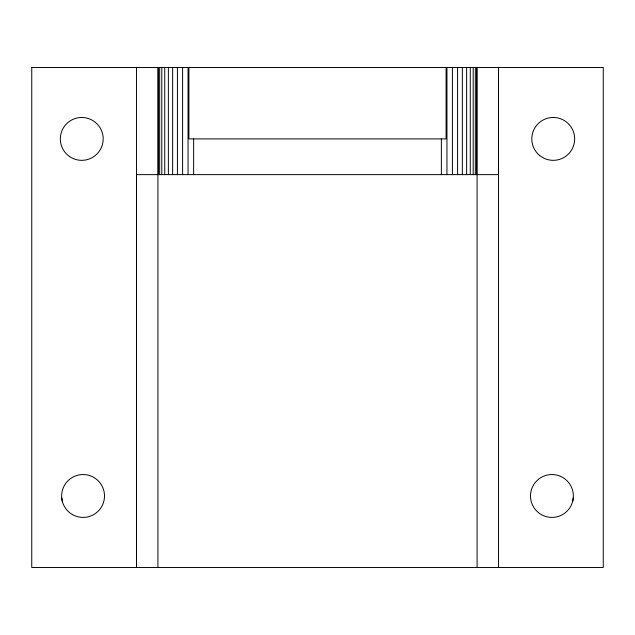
<?xml version="1.0" encoding="UTF-8"?>
<svg xmlns="http://www.w3.org/2000/svg" width="635" height="635" viewBox="0 0 635 635"><rect width="100%" height="100%" fill="white"/><g stroke="black" fill="none" stroke-linecap="round" stroke-linejoin="round"><path stroke-width="0.95" d="M136.509 67.469L136.485 567.531L136.485 174.625L498.515 174.625L498.491 67.469L498.515 567.531M446.087 67.469L446.087 138.906L188.912 138.906L188.912 67.469M446.953 174.625L446.953 67.469M452.406 174.625L452.406 67.469M457.581 174.625L457.581 67.469M462.359 174.625L462.359 67.469M466.622 174.625L466.622 67.469M470.265 174.625L470.265 67.469M473.194 174.625L473.194 67.469M475.337 174.625L475.337 67.469M476.647 174.625L476.647 67.469M477.083 67.469L477.083 567.531M572.667 501.38L573.286 497.8A21.431 21.431 0 0 0 542.83 476.575A21.431 21.431 0 0 0 539.679 513.564A21.431 21.431 0 0 0 573.286 497.8M61.714 497.8L62.333 501.38M441.365 138.906L441.365 174.625M193.635 138.906L193.635 174.625M188.047 67.469L188.047 174.625M182.594 67.469L182.594 174.625M177.419 67.469L177.419 174.625M172.641 67.469L172.641 174.625M168.378 67.469L168.378 174.625M164.735 67.469L164.735 174.625M161.806 67.469L161.806 174.625M159.663 67.469L159.663 174.625M158.353 67.469L158.353 174.625M157.917 67.469L157.917 567.531M31.75 67.469L31.75 567.531L603.25 567.531L603.25 67.469L31.75 67.469M69.509 156.496A21.431 21.431 0 0 0 103.108 140.724A21.431 21.431 0 0 0 72.652 119.507A21.431 21.431 0 0 0 69.509 156.496M72.358 514.54A21.431 21.431 0 0 0 104.505 495.983A21.431 21.431 0 0 0 72.358 477.417A21.431 21.431 0 0 0 72.358 514.54M539.544 155.392A21.431 21.431 0 0 0 574.365 142.534A21.431 21.431 0 0 0 545.822 118.801A21.431 21.431 0 0 0 539.544 155.392"/></g></svg>
